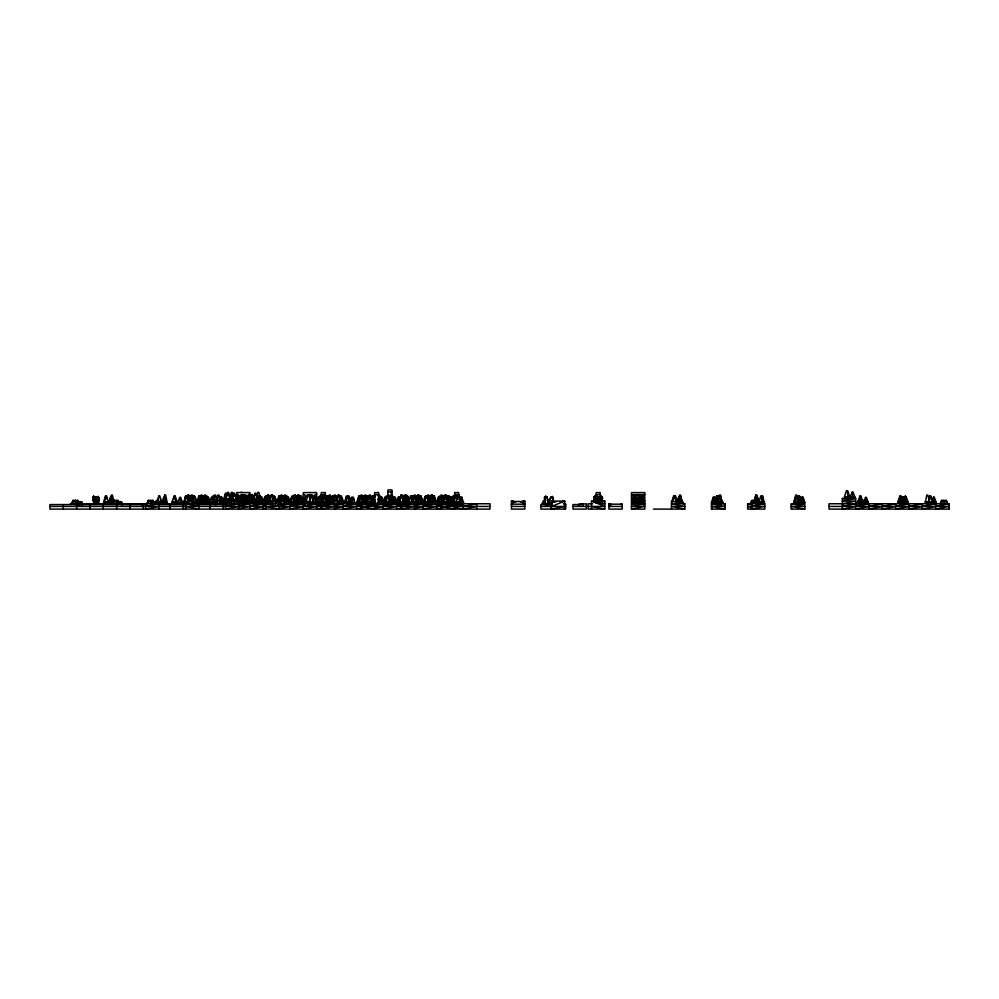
<?xml version="1.0" encoding="UTF-8"?>
<svg xmlns="http://www.w3.org/2000/svg" width="999" height="999" viewBox="0 0 999 999"><rect width="100%" height="100%" fill="white"/><g stroke="black" fill="none" stroke-linecap="round" stroke-linejoin="round"><path stroke-width="1.5" d="M131.618 504.17L131.618 504.57M238.112 508.803L263.299 503.771L263.299 501.098L260.339 501.098M322.565 507.917L316.646 509.103L316.646 503.771L289.972 509.103L289.972 503.771L278.122 506.143M442.582 507.917L436.65 509.103L436.65 503.771L414.423 508.216M460.651 503.846L463.324 503.771L463.324 509.103L454.433 507.317M949.05 509.103L949.05 503.771L829.045 503.771L829.045 509.103L949.05 509.103L949.05 503.771L922.377 509.103L922.377 503.771L895.716 509.103L895.716 503.771L869.043 509.103L869.043 503.771L842.369 509.103L842.369 498.439L855.706 498.439L855.706 509.103L882.379 503.771L882.379 509.103L909.053 503.771L909.053 509.103L935.713 503.771L935.713 509.103L949.05 506.431L829.045 506.431M202.173 503.771L201.386 501.773L202.173 503.771L201.386 501.773L200.012 503.771L200.012 501.773M231.119 503.771L230.332 501.773L228.958 503.771L228.971 501.773M280.02 501.773L280.02 503.771L278.671 501.773L281.393 501.773M158.404 501.548L158.379 503.771L159.94 501.548M548.801 504.62L550.786 497.227L552.347 496.515L553.346 497.914L552.534 502.022M901.997 503.996L902.097 502.335L905.044 503.621L902.097 502.335L901.997 504.395L903.908 497.002L905.394 496.228L906.205 498.002L903.908 497.402L902.547 501.098L903.908 497.002L906.205 497.602L905.057 497.502L905.394 496.228L906.205 498.002L903.908 497.002M548.301 502.335L548.276 504.607L545.641 505.019L544.492 497.402L545.654 496.228L547.102 497.002L548.276 504.607M642.245 501.635L642.607 497.402L641.445 496.228L639.997 497.002L638.686 503.109L640.209 501.073M642.257 501.486L642.607 497.402L639.997 497.002L638.686 503.109L639.997 497.002L642.507 498.002L642.145 502.222M221.041 499.787L221.278 497.265M301.049 499.787L301.286 497.265M362.987 499.787L363.224 497.265M424.825 499.787L425.062 497.265M678.708 499.787L678.958 497.265M933.453 499.787L933.703 497.265M98.227 503.946L98.976 497.664L98.052 496.515L96.641 497.227L95.255 504.183L95.23 502.509L98.227 503.946L98.976 497.664L98.227 503.946L95.23 503.384L96.641 497.227L98.976 498.339L95.23 503.384L96.641 497.227M164.785 502.872L164.373 497.265M208.629 502.872L208.217 497.265M229.57 500.199L229.158 494.605M244.792 502.872L244.38 497.265M251.985 494.605L252.397 500.199L248.626 500.199M296.316 502.31L296.204 503.771M298.127 502.872L297.714 497.265M301.973 502.872L301.561 497.265M329.495 502.31L329.533 503.771M332.405 502.872L331.993 497.265M342.045 502.31L341.933 503.771M363.973 502.31L364.697 497.427M378.134 502.872L387.487 502.31M382.043 502.31L381.943 503.771M385.814 502.31L385.701 503.771M395.317 502.872L394.905 497.265M399.076 502.872L400.075 497.427M407.617 502.31L407.592 503.771M408.716 502.31L408.603 503.771M416.258 502.872L442.095 502.347L440.284 497.427L439.26 497.427L437.712 502.897M418.206 502.31L418.244 503.771M429.657 502.31L429.545 503.771M439.148 502.31L439.048 503.771M452.372 503.771L452.485 502.31M461.988 502.872L461.575 497.265M803.346 502.31L803.246 503.771M187 496.028L187.537 502.697L183.804 502.697L185.452 496.028L187.412 496.028L189.111 500.836M258.953 502.697L258.416 496.028M327.247 502.035L327.16 502.697L327.635 502.035M360.876 502.697L360.964 502.035M362.412 502.697L362.5 502.035L356.893 502.035L358.803 496.028L360.764 496.028M370.267 502.697L369.73 496.028M380.494 502.697L380.582 502.035M405.631 502.697L405.881 502.035M411.8 502.697L411.263 496.028L410.614 498.426M415.634 503.771L415.209 496.028M433.841 502.697L433.928 502.035M447.053 502.697L446.516 496.028M455.806 503.771L455.844 502.035L455.644 503.771M458.978 502.697L459.065 502.035M762 502.697L761.475 496.028M173.938 499.038L174.388 496.028M240.996 500.536L241.671 496.028M328.996 500.536L329.67 496.028M444.592 499.038L445.042 496.028M679.42 499.038L679.869 496.028M718.593 500.536L719.268 496.028M755.469 499.038L755.918 496.028M859.465 500.536L860.139 496.028M899.462 500.536L900.136 496.028M641.445 496.228L641.258 497.502L639.897 497.602L641.445 496.228L642.507 498.002L639.897 497.602M105.669 496.028L104.72 502.697M159.003 496.028L158.067 502.697M184.852 500.536L185.677 496.028M191.558 497.427L190.884 501.111L189.523 497.265L188.511 497.265M192.795 500.536L193.619 496.028M198.064 502.697L199.013 496.028M202.322 502.347L200.749 497.427L199.862 497.427L198.526 502.897L199.276 502.897L200.05 497.427M203.034 502.035L204.146 496.028M214.335 500.536L215.172 496.028M225.687 493.369L224.738 500.037M225.824 502.347L226.273 499.887M233.629 493.369L232.68 500.037M239.011 496.028L238.074 502.697M253.396 497.427L252.61 502.897M254.345 497.864L255.17 493.369M268.506 496.028L267.407 502.035L266.371 502.035L268.281 496.028M270.254 499.038L270.816 496.028L269.967 498.426L269.355 496.028L267.757 496.028M273.077 499.038L273.626 496.028M278.072 502.697L279.021 496.028M283.316 500.536L284.141 496.028M292.357 496.028L291.408 502.697M296.653 500.536L297.477 496.028M299.475 500.536L300.299 496.028M310.814 496.028L309.865 502.697M321.84 496.028L320.891 502.697M323.651 496.028L322.702 503.771M329.533 497.427L328.746 503.771M334.353 500.536L335.177 496.028M351.573 497.427L350.799 502.897M352.709 497.427L351.935 502.897M359.028 496.028L358.079 502.697M365.859 500.536L366.683 496.028M371.528 500.536L372.365 496.028M373.401 497.427L372.627 502.897M390.272 499.038L390.821 496.028M391.583 497.427L390.796 502.897M392.707 497.427L391.933 502.897M404.158 496.028L403.209 502.697M405.831 497.427L405.057 502.897M417.57 501.111L418.244 497.427M419.38 497.427L418.394 502.347M425.699 496.028L424.75 502.697M427.697 500.536L428.521 496.028M433.091 499.038L433.641 496.028M448.039 499.038L448.588 496.028M449.575 502.31L450.686 497.427M455.182 496.028L454.083 502.035L454.408 509.103M458.928 499.887L459.39 497.427M673.039 500.536L673.863 496.028M679.745 497.427L678.97 502.897M714.909 497.427L714.135 502.897M716.895 496.028L715.946 502.697M756.043 497.427L755.269 502.897M797.964 500.536L798.788 496.028M800.886 497.427L799.899 502.347M929.894 496.028L928.945 502.697M111.026 497.265L111.401 503.771L114.248 500.437L117.582 503.771L118.219 500.437L113.012 500.437M175.674 502.697L174.9 496.028M192.919 503.771L193.556 500.437L188.349 500.437L186.825 503.771L189.585 500.437L192.919 503.771L192.195 500.437M220.642 501.81L218.881 495.029L217.882 495.029L216.483 500.449L212.999 503.771L214.335 500.437L220.529 500.437L219.892 503.771L214.947 504.57L219.93 503.771L219.156 500.437M242.957 502.697L242.183 496.028M267.632 502.659L268.656 500.437L276.149 500.437L275.512 503.771L274.775 500.437L271.378 503.771L272.178 500.437L269.405 503.771L270.941 500.437M287.113 500.437L288.411 503.771L287.175 500.437L280.707 500.437L279.171 503.771L281.943 500.437L285.277 503.771L285.901 500.437L287.437 503.771L284.665 500.437M326.323 502.697L326.448 502.035L326.149 502.697M330.956 502.697L331.081 502.035M338.611 503.771L339.248 500.437L334.041 500.437L332.505 503.771L335.277 500.437L338.611 503.771L337.887 500.437L340.771 503.771L339.248 500.437M370.342 502.697L370.479 502.035M402.485 502.035L402.472 503.771M406.993 502.697L407.117 502.035M416.296 502.697L416.433 502.035M419.193 503.771L419.18 502.035M429.632 502.697L429.757 502.035M447.477 502.035L447.639 502.697L447.727 502.035M459.665 502.697L459.79 502.035M601.922 500.861L602.522 497.914L601.535 496.515L601.186 497.789L602.522 497.914L601.71 502.022M681.156 502.697L680.381 496.028M720.679 502.035L720.554 502.697L719.942 496.028M757.192 502.697L757.329 502.035M797.939 502.035L797.801 502.697L797.689 502.035M848.089 497.365L847.314 490.696M861.425 502.697L860.651 496.028M866.058 501.548L865.634 503.771L865.146 501.548M901.423 502.697L900.648 496.028M98.052 496.515L97.802 497.789L96.641 497.914L98.052 496.515L98.976 498.339L96.641 497.914M637.112 502.022L638.161 497.914L639.323 497.789L639.572 496.515L638.161 497.227L637.462 499.875M552.385 502.547C555.943 495.279 548.226 495.891 548.838 503.059M601.848 501.148L602.409 498.339L601.535 496.515M601.086 502.222L601.96 498.002L601.161 496.228L599.662 497.002L597.852 502.335L599.662 497.002M601.086 501.735L601.96 497.602L600.811 497.502L601.161 496.228L601.96 498.002L601.086 501.835M637.599 499.7L638.161 497.227L639.323 497.789M636.425 497.664L634.989 503.946L633.753 497.914L634.752 496.515L636.313 497.227L638.261 503.059L636.313 497.227L633.753 497.914L634.84 503.384L633.865 498.339L634.752 496.515L636.425 497.664L633.865 498.339L636.313 497.227L638.261 503.059M270.804 501.773L267.682 501.773L266.77 503.771L268.456 501.773L267.994 503.771L270.017 501.773M107.243 502.697L107.392 502.035M160.577 502.697L160.739 502.035M235.202 500.037L235.352 499.363M240.584 502.697L240.747 502.035L240.896 502.697M254.683 502.897L254.358 499.887M293.918 502.697L294.081 502.035L294.23 502.697M299.051 502.697L299.2 502.035L299.35 502.697M301.873 502.697L302.023 502.035M312.387 502.697L312.537 502.035M325.224 502.697L325.374 502.035M325.724 502.697L325.874 502.035M340.659 502.897L343.718 502.31L341.933 497.265L340.921 497.265M341.87 502.697L342.033 502.035M360.602 502.697L360.751 502.035M366.109 502.347L366.046 503.771M368.406 502.035L368.256 502.697L368.169 502.035M373.926 502.697L374.088 502.035L374.238 502.697M379.208 502.035L379.183 503.771M390.085 502.697L390.234 502.035M403.421 502.697L403.571 502.035M408.541 502.697L408.703 502.035M413.174 502.697L412.225 496.028M416.758 502.697L416.908 502.035L416.995 502.697M421.878 502.697L422.04 502.035M427.272 502.697L427.41 502.035M430.094 502.697L430.244 502.035M435.214 502.697L435.377 502.035M443.419 502.697L445.741 496.028M450.149 502.697L450.312 502.035M451.973 502.897L452.01 503.771M456.755 502.697L456.918 502.035M681.031 502.897L680.257 497.427M718.618 502.035L718.456 502.697L718.368 502.035M757.454 502.347L757.342 503.771M763.386 502.697L763.536 502.035M800.361 502.697L800.524 502.035M802.297 502.347L802.222 503.771M931.455 502.697L931.617 502.035M113.449 503.771L114.248 500.437M188.786 503.771L189.585 500.437M281.144 503.771L281.943 500.437M334.478 503.771L335.277 500.437M543.918 503.771L544.717 500.437M717.806 501.548L717.27 503.771L718.98 502.097M752.135 503.771L752.934 500.437L755.431 502.934M109.927 500.449L111.339 495.029L112.338 495.029L114.098 501.81L113.849 502.559L111.164 502.559M190.647 497.739L191.346 495.029L192.345 495.029L193.044 497.739M199.638 500.449L201.049 495.029L202.035 495.029L203.446 500.449M203.983 497.739L204.683 495.029L205.682 495.029L206.731 499.1M212.974 500.449L214.385 495.029L215.372 495.029M225.824 499.138L227.585 492.357L228.584 492.357L230.344 499.138L230.095 499.9L226.074 499.9L225.824 499.138L230.344 499.138M230.644 495.067L231.356 492.357L232.342 492.357L233.404 496.428M243.631 499.1L244.68 495.029L245.679 495.029L247.09 500.449M256.131 499.138L257.892 492.357L258.891 492.357L260.652 499.138L260.402 499.9L256.381 499.9L256.131 499.138L260.652 499.138M266.533 499.1L267.595 495.029L268.719 495.029L269.418 497.739M266.308 500.449L267.72 495.029M269.817 500.449L271.228 495.029L272.352 495.029M270.654 497.739L271.353 495.029M280.344 497.739L281.056 495.029L282.043 495.029L283.104 499.1M283.629 499.1L284.69 495.029L285.689 495.029L286.388 497.739M293.331 499.1L294.393 495.029M296.616 500.449L298.027 495.029M310.477 501.81L310.227 502.559L306.206 502.559L307.717 495.029L308.716 495.029L310.127 500.449M320.217 497.739L320.929 495.029L322.053 495.029M319.643 500.449L321.054 495.029M327.909 500.449L329.32 495.029L330.319 495.029L331.83 502.559L327.809 502.559L327.56 501.81M336.488 500.449L337.899 495.029L339.023 495.029M368.693 497.739L369.405 495.029L370.404 495.029L372.165 501.81L371.915 502.559L367.894 502.559L367.644 501.81M373.688 497.739L374.4 495.029L375.387 495.029M389.822 500.449L391.233 495.029L392.232 495.029L393.643 500.449M400.224 497.739L400.936 495.029L402.06 495.029M405.569 495.029L403.571 502.559L399.55 502.559L401.061 495.029M403.509 499.1L404.57 495.029L406.556 495.029L407.967 500.449M417.195 497.739L417.907 495.029L419.031 495.029L419.605 497.739M417.332 497.739L418.032 495.029M426.898 497.739L427.597 495.029L428.596 495.029L429.657 499.1L429.145 496.028L429.982 498.426M429.607 501.81L431.368 495.029M440.359 497.739L441.071 495.029L442.058 495.029L442.769 497.739M443.169 500.449L444.58 495.029L446.491 495.029M443.581 502.559L445.492 495.029M456.143 501.81L457.904 495.029L458.903 495.029L460.664 501.81L460.414 502.559L456.393 502.559L456.143 501.81L460.664 501.81M678.121 500.449L679.532 495.029L680.531 495.029L682.042 502.559M718.206 500.449L719.617 495.029L720.604 495.029L722.115 502.559L718.094 502.559L717.844 501.81M929.557 501.81L929.307 502.559L925.286 502.559L926.797 495.029L927.796 495.029L929.207 500.449M596.927 501.61L598.126 497.227L596.703 496.515L595.791 497.664L596.341 502.547M900.773 503.059L902.359 497.227L900.948 496.515L902.359 497.914L902.359 497.227L900.024 497.664M103.534 502.035L105.444 496.028L106.518 496.028L108.429 502.035L103.796 502.697L103.534 502.035L108.429 502.035M189.81 498.426L190.572 496.028L191.908 496.028L192.707 498.426M190.197 501.111L191.371 497.427L192.258 497.427L193.831 502.347M192.632 498.426L193.394 496.028L194.48 496.028L196.391 502.035M201.998 502.035L203.908 496.028L205.507 496.028L207.317 502.697M213.411 500.836L214.935 496.028L216.021 496.028L217.158 499.637M216.483 498.426L217.245 496.028L219.181 496.028L220.392 499.637M228.172 500.037L223.539 499.363L225.449 493.369L226.536 493.369L227.297 495.766M224.975 502.347L225.749 499.887M231.493 499.363L233.404 493.369L234.478 493.369L236.388 499.363L231.756 500.037L231.493 499.363L236.388 499.363M250.212 502.035L250.974 499.637M251.636 502.347L253.209 497.427L254.096 497.427L255.657 502.347L251.86 502.897L255.657 502.347M253.409 498.164L254.945 493.369L256.019 493.369L257.168 496.965M263.549 502.035L265.459 496.028L267.42 496.028M269.817 498.426L270.579 496.028L271.603 496.028M272.64 498.426L273.401 496.028L274.488 496.028L275.624 499.637M282.767 499.637L283.916 496.028L287.038 496.028L287.887 498.426M290.484 502.697L292.12 496.028L294.093 496.028M331.356 497.265L332.367 497.265L333.903 502.872L308.941 502.697L310.589 496.028L311.663 496.028L313.311 502.697M320.092 500.836L321.616 496.028M331.368 498.426L332.13 496.028L334.103 496.028M333.416 500.836L334.952 496.028M350.612 499.887L351.386 497.427L352.272 497.427M363.161 498.426L363.923 496.028L365.522 496.028M364.51 497.427L363.161 502.897M365.309 499.637L366.458 496.028L367.819 496.028L368.594 498.426M371.366 498.426L372.127 496.028L374.101 496.028M371.865 502.897L373.214 497.427L374.101 497.427M373.963 498.651L373.002 502.897M389.835 498.426L390.597 496.028L391.446 496.028M390.609 499.887L391.396 497.427L392.282 497.427M399.887 497.427L398.539 502.897M401.024 497.427L399.675 502.897M404.308 502.897L405.644 497.427L406.531 497.427L407.879 502.897M416.883 501.111L418.057 497.427L418.943 497.427M419.318 498.426L420.079 496.028M423.826 502.697L425.474 496.028L426.548 496.028L428.196 502.697M427.522 498.426L428.296 496.028M432.654 498.426L433.416 496.028M440.859 498.426L441.62 496.028L442.357 502.697L442.02 502.035M443.169 498.426L443.931 496.028L447.14 496.028L448.876 502.697M447.589 498.426L448.364 496.028L449.438 496.028L450.199 498.426M453.434 500.836L454.957 496.028M456.506 498.426L457.267 496.028L458.341 496.028M671.728 502.035L673.638 496.028L675.599 496.028L677.422 502.697M677.834 502.697L679.557 496.028L680.694 496.028L682.429 502.697L677.996 502.347L679.557 497.427L680.444 497.427L681.793 502.897M714.722 497.427L713.373 502.897M715.896 498.426L716.658 496.028L717.744 496.028L718.88 499.637M754.507 502.897L755.856 497.427L756.743 497.427L758.091 502.897M797.801 498.426L798.563 496.028L799.637 496.028L800.786 499.637M799.35 502.897L800.699 497.427L802.721 497.427L804.282 502.897M931.792 502.872L933.328 497.265L934.34 497.265L936.125 502.31L928.021 502.697L929.657 496.028L930.743 496.028L932.379 502.697M247.44 501.81L247.19 502.559L243.169 502.559L242.919 501.81M296.765 502.559L297.14 501.81M323.439 502.559L323.688 501.81L323.564 502.559M327.322 501.81L327.073 502.559L319.418 502.559M340.409 502.559L338.898 495.029M367.207 502.559L367.457 501.81M390.234 502.559L390.484 501.81M393.743 502.559L393.993 501.81M408.316 501.81L408.079 502.559L399.3 501.81M416.783 502.559L417.02 501.81M430.107 502.559L430.357 501.81M433.753 502.559L432.367 495.029L431.243 495.029L429.857 502.559M447.077 502.559L447.327 501.81M448.251 501.81L448.002 502.559L443.981 502.559L443.731 501.81M456.905 502.559L457.155 501.81M798.451 501.81L798.213 502.559L794.18 502.559L793.93 501.81L795.704 495.029L796.69 495.029L797.402 497.739M598.314 501.486L599.662 497.402L601.161 496.228M599 500.149L599.974 497.227L599.075 499.875M172.065 502.035L174.076 496.028L175.212 496.028L177.223 502.035L172.34 502.697L172.065 502.035L177.223 502.035M189.56 499.637L190.772 496.028M213.274 498.426L214.073 496.028M279.945 498.426L280.756 496.028L281.893 496.028L283.504 500.836M280.557 498.426L281.356 496.028M283.104 500.836L284.715 496.028M319.955 498.426L320.754 496.028M336.651 498.426L337.45 496.028M363.311 498.426L364.123 496.028M372.789 502.697L374.7 496.028L375.524 496.028M399.962 498.426L401.074 496.028M405.394 496.028L403.658 502.697L403.908 502.035M416.246 499.637L417.457 496.028L418.593 496.028L419.405 498.426M427.235 498.426L428.034 496.028L429.37 496.028L430.132 498.426L430.994 496.028M439.96 498.426L440.771 496.028M444.73 496.028L443.007 502.697M444.393 500.836L446.004 496.028M457.267 498.426L458.066 496.028M758.878 502.697L760.701 496.028L762.662 496.028L764.31 502.697L753.87 502.697L755.606 496.028L756.743 496.028L758.466 502.697M796.215 496.028L794.48 502.697M844.48 496.703L846.49 490.696L847.627 490.696L849.637 496.703L844.754 497.365L844.48 496.703L849.637 496.703M857.804 502.035L859.827 496.028L860.963 496.028L862.974 502.035L858.091 502.697L857.804 502.035L862.974 502.035M897.814 502.035L899.824 496.028L900.961 496.028L902.971 502.035L898.101 502.697L897.814 502.035L902.971 502.035M598.938 500.362L599.862 497.664M186.226 496.028L184.403 502.697M202.198 502.035L204.308 496.028M212.05 498.426L212.887 496.028L214.398 496.028M213.574 498.426L214.423 496.028M255.532 502.035L257.655 496.028L258.841 496.028L260.964 502.035L255.831 502.697L255.532 502.035L260.964 502.035M265.384 498.426L266.233 496.028M280.244 498.426L281.094 496.028M283.466 498.426L284.315 496.028M318.718 498.426L319.568 496.028L322.689 496.028M322.103 502.035L322.39 502.697L324.2 496.028M325 498.426L325.849 496.028M332.055 498.426L332.904 496.028M333.167 499.637L334.428 496.028L336.026 496.028L337.175 499.637M351.173 502.897L352.522 497.427L353.409 497.427L354.757 502.897L344.418 502.697L346.241 496.028L347.427 496.028L348.276 498.426M359.578 496.028L357.754 502.697M363.474 498.426L364.323 496.028M368.956 496.028L367.132 502.697M377.922 499.637L379.195 496.028L380.382 496.028L382.205 502.697M384.428 502.697L386.238 496.028L389.36 496.028L390.509 499.637M387.774 496.028L385.951 502.697M400.262 498.426L401.111 496.028M404.333 496.028L403.484 498.426L402.697 496.028L401.848 496.028M412.063 498.426L412.912 496.028M413.174 499.637L414.435 496.028L416.034 496.028L416.795 498.426M438.736 498.426L439.585 496.028L442.707 496.028L443.843 499.637M452.072 498.426L452.909 496.028L456.043 496.028L457.18 499.637M453.596 498.426L454.445 496.028M456.818 498.426L457.667 496.028M672.29 502.035L674.412 496.028M719.168 496.028L717.344 502.697M802.234 497.265L803.233 497.265L804.782 502.872L794.13 502.697L795.953 496.028L797.352 496.028L798.963 500.836M108.604 502.31L110.39 497.265L111.401 497.265L113.187 502.31L108.854 502.872L113.187 502.31M161.938 502.31L163.736 497.265L164.735 497.265L166.533 502.31L162.188 502.872L166.533 502.31M206.231 501.048L207.58 497.265L208.591 497.265L210.127 502.872M219.568 501.048L220.916 497.265L221.915 497.265L223.714 502.31M222.889 502.31L225.312 497.265M229.508 497.127L230.407 494.605L231.418 494.605L232.305 497.127M249.812 500.199L251.348 494.605L252.36 494.605L253.696 498.389M249.55 502.31L251.348 497.265M267.557 502.697L263.137 502.872L264.685 497.265L265.684 497.265L267.233 502.872M273.351 499.787L274.25 497.265L275.262 497.265L276.798 502.872M300.025 499.787L300.924 497.265L301.923 497.265L303.471 502.872L286.85 502.897M312.912 501.048L314.248 497.265L315.259 497.265L316.795 502.872M326.248 501.048L327.585 497.265L329.383 497.265M328.371 497.265L326.835 502.872M362.862 497.265L361.326 502.872M393.369 499.787L394.255 497.265L395.267 497.265L396.803 502.872M676.798 502.31L678.583 497.265L679.595 497.265M717.232 502.697L718.955 496.028L720.354 496.028L722.177 502.697L711.525 502.872L713.061 497.265L714.073 497.265M177.859 502.347L179.67 497.427L180.682 497.427L182.492 502.347L178.109 502.897L182.492 502.347M183.841 502.897L185.389 497.427L186.413 497.427M224.101 502.347L225 499.887M277.697 502.897L279.245 497.427L280.756 497.427M357.18 502.897L358.741 497.427L359.765 497.427M672.277 502.347L673.638 498.651M850.274 497.015L852.072 492.095L853.096 492.095L854.907 497.015L850.524 497.564L854.907 497.015M863.598 502.347L865.409 497.427L866.433 497.427L868.243 502.347L863.86 502.897L868.243 502.347M903.608 502.347L905.419 497.427L906.43 497.427L908.241 502.347L903.858 502.897L908.241 502.347M148.364 500.437L147.015 503.771L150.587 500.437L150.537 503.771L152.872 500.437L154.296 503.771L152.947 500.437L148.364 500.437L147.14 503.771L148.439 500.437M228.958 503.771L227.622 501.773L226.835 503.771L227.622 501.773L230.344 501.773M940.446 503.771L941.745 500.437L946.253 500.437L947.601 503.771M154.146 501.773L153.359 503.771L155.494 501.773L155.494 503.771L156.855 501.773L157.667 503.771L156.855 501.773L152.285 501.773M197.877 503.771L198.676 501.773L203.808 501.81M226.823 503.771L227.622 501.773M277.884 503.771L278.671 501.773M161.776 502.035L156.868 502.035L158.779 496.028L159.852 496.028L161.776 502.035L157.143 502.697M207.168 500.437L208.404 503.771L207.105 500.437L204.77 503.771L204.807 500.437L201.249 503.771L202.597 500.437L207.168 500.437L208.516 503.771L208.591 502.872M241.508 502.697L241.77 502.035M276.124 502.697L276.398 502.035M300.237 502.035L300.075 503.771M302.797 502.697L303.059 502.035L290.209 502.035M322.327 502.347L322.227 503.771M326.91 502.035L326.623 503.771M331.581 502.897L330.232 497.427L329.345 497.427L327.959 503.771M341.421 502.897L340.072 497.427L339.185 497.427M342.794 502.697L341.159 496.028L340.072 496.028M366.745 502.897L365.397 497.427L363.374 497.427L361.813 502.897M368.082 502.897L356.93 502.347M374.85 502.697L375.124 502.035M380.244 502.035L379.97 503.771M391.009 502.697L391.271 502.035M393.319 502.697L393.581 502.035M394.755 502.897L393.406 497.427M403.246 502.897L390.047 502.897M409.465 502.697L409.74 502.035M417.944 502.035L417.732 503.771M421.428 502.897L420.079 497.427L419.193 497.427L417.844 502.897M419.193 496.028L421.166 496.028L422.802 502.697L377.684 502.697M432.53 496.028L434.49 496.028L436.138 502.697L423.151 502.872L424.7 497.265L425.699 497.265M444.343 502.697L444.617 502.035M455.457 502.897L446.865 502.347M457.667 503.771L457.954 502.035M459.99 502.697L460.252 502.035M461.426 502.897L460.077 497.427M716.945 502.897L715.609 497.427L713.573 497.427L712.025 502.897M719.38 502.697L719.655 502.035M801.285 502.697L801.548 502.035L793.83 502.035M940.334 503.771L941.682 500.437L940.334 503.771L943.893 500.437L943.855 503.771L946.19 500.437L947.489 503.771L946.253 500.437M89.623 504.57L89.947 503.771L89.922 509.103M129.595 504.57L129.92 503.771M222.939 504.57L223.264 503.771M201.249 503.771L202.66 500.437M244.218 502.697L242.495 496.028L241.358 496.028L239.335 502.035L239.635 503.771M287.587 502.697L285.851 496.028M327.872 502.035L327.585 502.697L329.358 496.028L330.494 496.028L332.505 502.035L332.13 503.771M340.597 502.035L340.297 503.771M371.616 502.697L369.892 496.028M390.297 502.697L390.584 502.035M394.268 502.697L394.543 502.035L393.119 502.035M408.254 502.697L406.531 496.028M417.57 502.697L417.857 502.035M420.604 502.035L420.304 503.771M431.193 502.035L431.056 503.771M443.631 502.697L441.908 496.028M447.602 502.697L447.889 502.035M456.968 502.697L457.255 502.035M460.939 502.697L461.213 502.035L451.973 502.035M721.827 502.697L720.092 496.028M799.075 502.697L799.362 502.035M208.853 502.697L209.153 502.035M288.861 502.697L289.161 502.035M322.577 502.697L322.877 502.035M349.25 502.697L349.55 502.035M350.786 502.697L348.963 496.028L347.764 496.028L345.954 502.697M371.965 502.697L370.154 496.028L368.756 496.028L367.02 502.697M389.548 502.035L389.373 503.771M390.821 503.771L391.084 502.035L388.961 496.028M408.866 502.697L409.165 502.035M413.499 502.697L411.688 496.028M415.921 502.697L416.221 502.035M422.202 502.697L422.502 502.035M434.016 502.697L434.303 502.035M435.539 502.697L435.839 502.035M442.894 502.035L442.482 503.771M448.751 502.697L446.94 496.028L447.502 500.536M455.931 502.697L456.218 502.035M457.492 503.771L457.754 502.035M460.676 502.697L460.976 502.035M763.711 502.697L761.887 496.028M798.963 502.697L797.14 496.028M95.092 497.402L92.795 498.002L95.092 497.402L93.606 496.228L92.795 498.002L93.956 503.621L95.092 497.002L93.606 496.228L92.795 498.002L93.956 503.109L92.795 497.602L95.092 497.002L96.453 500.998M228.521 494.605L229.533 494.605L231.044 501.098M250.125 500.199L249.038 495.866M290.135 502.872L288.599 497.265L287.587 497.265M299.625 502.872L298.089 497.265L297.078 497.265L295.542 502.872M320.567 502.872L319.031 497.265L318.019 497.265L316.483 502.872M330.919 502.872L331.343 503.771M343.718 502.31L340.072 502.697M365.659 502.31L365.397 503.771M383.479 502.872L381.93 497.265L380.919 497.265M432.967 502.872L431.431 497.265L430.419 497.265L428.883 502.872M454.57 502.872L453.034 497.265L451.361 497.265M460.926 497.265L461.938 497.265L463.474 502.872L436.488 502.872L438.024 497.265L439.036 497.265M637.524 499.662L636.613 497.002L635.127 496.228L634.315 498.002L634.902 500.811M759.252 502.872L757.717 497.265L756.705 497.265M111.488 503.771L112.5 501.548M215.322 500.437L213.786 503.771L216.558 500.437L216.521 503.771L218.856 500.437L220.267 503.771M634.253 500.437L632.717 503.771L634.565 501.548M712.662 503.771L713.586 501.773M715.421 502.897L715.421 503.771L716.32 501.548M858.803 501.548L856.892 503.771L858.478 500.437M860.551 501.548L859.54 503.771L862.299 500.437L861.5 503.771L864.909 500.437M245.292 502.897L246.853 497.427L247.877 497.427L249.425 502.897L237.15 502.697M288.911 502.897L287.362 497.427M382.767 502.897L381.218 497.427L380.194 497.427L378.646 502.897M402.085 502.347L401.723 503.771M413.561 502.897L412 497.427L410.976 497.427M422.777 502.897L421.216 497.427M436.113 502.897L435.002 498.651M454.07 502.897L452.522 497.427M462.262 502.897L460.714 497.427L459.203 497.427M716.408 502.347L715.871 499.887M763.76 502.897L761.7 497.427M598.826 500.649L598.126 497.914L596.703 496.515L595.791 498.339L598.126 497.227L598.826 499.875M634.902 500.362L634.315 497.602L636.613 497.402L635.127 496.228L634.315 497.602L634.902 500.561M547.102 497.002L544.58 498.002L545.654 496.228L547.202 497.602L548.414 503.109L545.067 503.621L544.492 497.402M594.13 502.222L593.768 498.002L594.83 496.228L596.378 497.602L593.768 498.002L594.043 501.635M643.693 505.544L644.805 503.771L631.48 503.771L644.805 501.098M78.809 501.773L81.531 501.773L82.318 503.771L81.531 501.773L80.157 503.771L80.157 501.773L78.022 503.771M78.958 503.771L77.61 500.437L75.2 503.771L75.25 500.437L71.678 503.771L73.027 500.437L77.61 500.437L78.958 503.771L75.387 500.437M637.499 502.385L639.747 499.35M642.607 497.402L638.798 502.335L641.033 502.672M715.309 503.771L717.157 501.548M752.934 500.437L750.174 503.771L751.698 500.437L754.345 500.437M856.892 503.771L858.578 501.773L858.116 503.771L860.139 501.773L860.601 503.771M598.676 501.873L601.96 498.002L600.811 497.502M902.097 502.847L905.381 498.976M266.77 503.771L268.481 501.773M593.681 497.402L594.83 496.228L596.378 497.602L593.681 497.402L594.018 501.486M193.993 503.771L196.016 501.773L197.727 503.771L196.815 501.773L193.681 501.773M640.496 497.664L639.572 496.515L638.161 497.914L638.161 497.227M270.791 502.097L272.502 500.437M156.643 502.097L158.429 500.437M903.908 497.402L905.394 496.228M550.674 497.664L552.347 496.515L553.221 498.339M636.613 497.002L635.464 497.502L635.127 496.228M511.463 504.17L512.425 503.771M220.629 502.172L223.301 501.098L232.193 501.098M259.303 502.697L263.299 501.098L263.299 509.103L266.271 508.503M544.58 498.002L545.841 497.502M551.473 506.431L564.797 501.098L564.797 509.103M77.647 504.957L83.566 503.771L70.242 503.771M145.579 506.431L158.903 503.771M158.903 506.431L145.579 509.103L145.579 503.771M212.924 503.171L209.965 503.771L209.927 509.103M220.329 501.698L223.301 501.098L227.747 501.985M223.301 503.771L227.747 502.884M225.587 506.431L238.911 503.771M238.112 506.143L249.962 503.771M260.339 501.698L263.299 501.098M238.911 506.431L225.587 509.103L225.587 503.771M266.271 505.844L249.962 509.103L249.962 492.569L236.638 492.569L236.638 504.17M278.122 508.803L303.309 503.771M322.565 505.244L303.309 509.103L303.309 492.569L316.646 492.569L316.646 509.103M321.266 506.431L334.603 503.771L334.603 509.103M334.415 505.544L343.306 503.771L343.306 509.103L362.575 505.244M334.603 506.431L321.266 509.103L321.266 503.771M334.415 508.216L356.643 503.771L356.643 509.103L362.575 507.917M374.425 502.884L369.98 503.771L375.312 503.933M374.425 505.544L383.316 503.771L383.316 509.103L402.572 505.244M374.425 508.216L396.653 503.771L396.653 509.103L402.572 507.917M401.273 506.431L414.61 503.771L414.61 509.103M414.423 505.544L423.314 503.771L423.314 509.103L442.582 505.244M414.61 506.431L401.273 509.103L401.198 502.897M476.66 506.431L463.324 509.103L463.324 503.771M520.354 501.985L524.8 501.098L524.8 509.103L511.463 509.103L511.463 501.098L513.136 501.098L513.136 504.17L523.126 504.17L523.126 501.098L524.8 501.098M521.84 502.097L524.8 501.498M560.352 501.985L564.797 501.098L551.473 501.098L551.473 509.103L564.797 506.431M595.916 502.884L604.807 501.098L604.807 509.103L588.099 509.103L588.099 503.771L592.544 503.771M644.805 503.771L631.48 506.431L644.805 506.431L631.48 509.103L631.48 492.569L644.805 492.569L644.805 509.103L631.48 509.103M751.485 506.431L764.822 503.771L764.822 509.103L747.639 509.103L747.639 503.771L764.822 503.771M855.706 498.439L842.369 501.098L855.706 501.098L842.369 503.771M842.369 506.431L855.706 503.771M596.228 501.423L595.791 497.664L598.126 497.227L598.688 499.7M86.626 503.771L81.643 504.57L86.626 503.771L489.985 503.771L489.985 509.103L49.95 509.103L49.95 504.57L146.216 504.57M583.004 504.57L573.001 504.57L573.001 509.103L586.338 509.103L586.338 503.771L577.996 504.57L581.755 504.27M633.753 497.914L635.089 497.789L634.752 496.515M92.795 497.602L93.943 497.502L93.606 496.228M377.984 503.933L383.316 503.771M387.974 491.895L391.983 491.895M241.046 492.357L242.045 492.357M236.638 494.567L238.299 494.567L238.299 498.576A5.007 5.007 0 0 1 243.981 494.617A5.007 5.007 0 0 1 248.301 499.912M249.962 494.567L248.301 494.567L248.301 504.17M303.309 494.567L304.97 494.567L304.97 504.17M316.646 494.567L314.972 494.567L314.972 498.576M321.303 494.567L325.312 494.567M374.65 494.567L378.646 494.567M454.657 494.567L458.653 494.567M596.141 494.567L600.137 494.567M631.48 494.567L644.805 494.567M187.587 495.029L188.711 495.029L189.41 497.739M254.383 495.029L255.382 495.029M294.255 495.029L295.379 495.029L296.79 500.449M297.889 495.029L299.013 495.029L300.537 502.559L292.744 502.559M324.563 495.029L325.562 495.029L326.973 500.449M334.265 495.029L335.389 495.029M360.926 495.029L362.05 495.029L362.762 497.739M364.697 495.029L365.696 495.029L366.396 497.739M378.034 495.029L379.021 495.029M387.724 495.029L388.723 495.029L389.435 497.739M414.273 495.029L415.259 495.029L415.971 497.739M454.408 495.029L455.394 495.029M205.844 496.028L207.03 496.028L207.879 498.426M252.123 496.028L253.197 496.028L253.971 498.426M259.178 496.028L260.377 496.028L262.487 502.035M282.63 499.038L282.18 496.028L283.304 498.426M294.855 496.028L296.029 496.028L296.79 498.426M298.326 496.028L297.252 496.028L295.617 502.697M300.075 496.028L301.149 496.028L302.685 500.836M337.262 496.028L338.848 496.028M378.084 496.028L378.858 496.028M391.708 496.028L392.532 496.028L393.344 498.426M190.397 497.265L191.408 497.265M194.243 497.265L195.255 497.265L197.04 502.31M203.734 497.265L204.37 497.265M243.744 497.265L244.743 497.265L246.091 501.048M260.914 497.265L261.925 497.265L263.711 502.31M270.404 497.265L271.416 497.265M283.741 497.265L284.378 497.265M292.357 497.265L291.346 497.265L289.81 502.872M295.192 497.265L296.204 497.265M361.863 497.265L364.385 497.265M367.595 497.265L368.606 497.265M385.701 497.265L384.69 497.265L383.154 502.872M399.038 497.265L398.027 497.265L396.491 502.872M401.873 497.265L402.872 497.265M406.493 497.265L408.603 497.265L409.503 499.787M415.197 497.265L416.208 497.265M417.082 497.265L418.094 497.265M428.908 497.265L429.545 497.265M206.843 497.427L207.867 497.427M212.575 497.427L213.599 497.427L214.498 499.887M219.181 497.427L220.692 497.427M260.19 497.427L261.201 497.427L263.012 502.347M265.397 497.427L266.421 497.427M286.338 497.427L287.874 497.427M313.524 497.427L314.548 497.427M318.731 497.427L320.766 497.427M324.388 497.427L322.327 502.897M332.068 497.427L333.092 497.427M365.859 497.427L366.745 497.427M374.35 497.427L375.237 497.427M394.043 497.427L392.52 497.427L391.183 502.897M400.774 497.427L399.263 497.427L397.702 502.897M426.548 497.427L427.435 497.427M427.684 497.427L428.384 497.427M433.529 497.427L434.553 497.427M453.109 497.427L450.499 497.427L449.15 502.897M391.633 497.764L393.856 497.764M223.539 499.363L227.16 499.363M254.071 499.363L256.643 499.363M231.318 499.65L226.723 499.65L232.954 500.199M249.55 499.65L252.46 499.65M374.65 499.912L375.312 499.912M377.984 499.912L378.646 499.912M254.221 500.037L257.667 500.037M156.206 500.437L158.566 500.437M160.789 500.437L162.138 503.771M195.604 500.437L198.252 500.437M236.126 500.437L231.543 500.437L230.195 503.771L233.766 500.437L233.716 503.771L236.051 500.437L237.35 503.771M547.327 500.437L548.688 500.437L549.712 502.659M682.017 500.437L683.366 503.771L681.58 502.097M861.038 500.437L865.034 500.437M252.635 502.172L249.962 501.098L256.019 501.098L256.019 500.037M604.807 501.098L591.47 501.098L591.47 509.103M513.136 501.498L523.126 501.498M118.344 501.773L121.478 501.773L122.39 503.771L120.679 501.773L121.141 503.771M305.956 501.81L308.978 501.81M601.398 501.773L602.759 501.773M641.92 501.773L642.707 501.773M925.037 501.81L928.046 501.81M183.541 502.035L187.625 502.035M197.914 502.035L196.878 502.035L198.789 496.028L199.862 496.028L200.624 498.426L201.348 496.028L202.485 496.028L203.297 498.426M212.687 502.035L210.777 502.035L211.076 502.697M244.505 502.035L236.875 502.035L238.786 496.028L239.86 496.028L241.009 499.637M277.922 502.035L276.885 502.035L278.796 496.028L279.87 496.028L280.632 498.426M304.583 502.035L303.546 502.035L303.821 502.697M308.679 502.035L313.574 502.035M332.792 502.035L317.457 502.035L317.757 502.697M340.484 502.035L343.069 502.035M344.118 502.035L351.074 502.035M364.548 502.035L375.174 502.035M377.672 502.035L382.505 502.035M384.128 502.035L392.295 502.035M423.077 502.035L398.751 502.035L399.038 502.697M423.564 502.035L436.401 502.035M451.348 502.035L437.462 502.035L437.762 502.697M677.722 502.035L675.799 502.035L675.174 496.028M680.219 502.035L682.717 502.035M722.477 502.035L714.747 502.035L715.022 502.697M753.583 502.035L764.572 502.035M927.746 502.035L932.654 502.035M183.579 502.347L185.901 502.347L185.901 503.771M198.302 502.347L199.151 502.347M208.691 502.31L212.462 502.31L211.988 497.265M249.675 502.347L242.195 502.872M262.887 502.31L267.482 502.31M277.435 502.347L279.757 502.347L279.757 497.427M286.85 502.347L303.721 502.31M334.153 502.31L312.712 502.872M354.97 502.347L350.037 502.897M371.653 502.347L374.9 502.347M404.083 502.347L413.811 502.347M444.018 502.347L443.381 502.897M463.736 502.31L456.718 502.897M677.996 502.347L682.005 502.347M711.276 502.31L717.17 502.347M754.295 502.347L759.502 502.31M761.7 502.347L764.023 502.347M799.138 502.347L805.032 502.31M931.543 502.31L936.125 502.31M375.562 502.559L372.877 502.559L372.627 501.81M377.859 502.559L380.544 502.559M392.407 502.559L386.213 502.559L385.964 501.81M420.542 502.559L416.396 502.559L416.146 501.81M426.086 502.559L433.878 502.559M212.4 502.872L207.567 502.872L207.567 503.771M375.824 502.897L357.155 502.697L356.893 502.035M513.136 503.771L511.463 503.771L511.788 504.57M523.126 503.771L524.8 503.771A15.884 15.884 0 0 0 523.738 503.321M548.051 503.771L550.212 503.771M552.035 503.771L551.173 503.771L551.173 509.103M563.473 503.771L565.696 503.771L565.696 509.103L540.884 509.103L540.884 504.57L552.035 504.57M600.362 503.771L604.807 503.771L591.47 501.098L604.807 506.431L588.099 506.431M684.814 503.771L671.478 503.771L684.814 506.431L671.478 506.431L684.814 509.103L684.814 503.771L671.478 501.098L671.478 509.103M711.488 503.771L725.024 503.771L725.024 509.103L711.488 509.103L711.488 503.771L724.812 506.431L711.488 506.431L724.812 509.103L724.812 503.771M131.418 504.17L141.808 504.17M608.903 504.17L620.779 504.17M158.079 504.57L186.226 504.57M198.077 504.57L226.311 504.57M511.463 504.57L512.325 504.57M523.488 504.57L524.8 504.57M564.835 504.57L565.696 504.57M49.95 506.431L489.985 506.431M511.463 506.431L524.8 506.431M540.884 506.431L565.696 506.431M573.001 506.431L586.338 506.431M608.903 506.431L622.24 506.431M653.433 509.103L684.814 509.103M804.819 509.103L791.283 509.103L791.283 503.771L804.819 503.771L804.819 509.103L791.483 506.431L804.819 506.431L791.483 503.771L791.483 509.103M902.359 497.914L901.198 497.789L902.359 497.227L903.421 501.198M842.369 498.439L845.341 499.025M747.639 503.771L752.072 504.657M752.072 507.317L747.639 506.431L764.822 506.431L751.485 509.103L751.485 503.771M591.47 506.431L604.807 509.103M555.919 501.985L551.473 501.098L554.133 502.172M511.463 501.098L515.909 501.985M511.463 501.498L514.423 502.097M454.433 504.657L463.324 506.431L476.66 503.771L476.66 509.103M454.62 506.431L441.283 503.771L441.283 509.103M441.283 506.431L454.62 509.103L454.62 503.771M374.613 506.431L361.276 503.771L361.276 509.103M361.276 506.431L374.613 509.103L374.65 492.569L378.646 492.569L378.646 503.771M265.584 503.771L278.921 506.431M249.962 501.098L263.299 503.771M265.584 506.431L278.921 509.103L278.921 503.771M185.577 503.771L198.913 506.431M185.577 506.431L198.913 509.103L198.913 503.771M599.662 497.402L601.96 498.002M552.26 503.384L548.988 502.509L548.913 504.183L551.485 504.87M225.961 502.172L223.301 501.098L223.264 509.103M523.851 503.771L524.8 504.17M550.786 497.227L552.01 497.789M197.727 503.771L196.041 501.773L196.478 503.771M721.728 501.548L723.576 503.771L722.04 500.437L721.403 503.771L720.916 501.548M274.912 500.437L276.748 502.659M219.28 500.437L222.053 503.771L220.529 500.437M192.32 500.437L195.092 503.771L193.556 500.437M593.768 498.002L596.828 502.085M198.676 501.773L200.012 503.771M639.572 496.515L640.496 498.339M866.782 501.548L867.856 503.771M757.417 501.548L758.428 503.771M276.149 500.437L277.672 503.771M118.219 500.437L119.755 503.771M800.436 502.31L800.699 503.771M450.237 502.31L450.487 503.771M299.126 502.31L299.363 503.771M293.406 502.31L293.606 503.771M209.802 502.872L211.338 497.265L212.35 497.265L214.148 502.31M455.544 502.035L455.844 502.697M452.322 502.035L452.622 502.697M450.799 502.035L451.098 502.697M443.618 502.035L443.931 503.771M430.407 502.035L430.706 502.697M412.325 502.035L412.624 502.697M410.789 502.035L411.089 502.697M408.666 502.697L410.489 496.028L414.11 496.028L414.947 498.426M403.746 502.035L403.921 503.771M402.21 502.035L402.51 502.697M370.791 502.035L371.091 502.697M359.29 502.697L361.101 496.028L362.3 496.028L363.149 498.426M330.781 502.035L331.081 502.697M323.738 502.035L324.2 503.771M322.078 502.035L322.502 503.771M290.784 502.035L291.084 502.697M456.056 502.035L456.343 502.697M443.993 502.035L444.268 502.697L444.143 502.035M438.748 502.035L439.036 502.697M426.024 502.035L426.323 503.771M415.447 502.035L415.734 502.697M402.722 502.035L402.997 502.697M389.385 502.035L389.66 502.697M372.689 502.035L372.902 503.771M322.714 502.035L322.989 502.697M212.063 502.035L212.35 502.697M796.653 502.035L796.927 502.697M759.677 502.035L759.952 502.697M455.357 502.035L455.631 502.697M453.047 502.035L453.321 502.697M439.71 502.035L439.997 503.771M426.386 502.035L426.548 503.771M418.169 502.035L418.444 502.697M409.465 502.035L409.74 502.697M402.285 502.697L403.933 496.028L407.829 496.028L408.591 498.426M399.712 502.035L399.975 502.697M386.376 502.035L386.663 503.771M370.217 502.035L370.492 502.697M330.219 502.035L330.494 503.771M321.79 502.697L323.426 496.028L327.822 496.028L328.584 498.426M319.705 502.035L319.88 503.771L319.755 502.347M318.306 502.347L318.731 503.771M298.164 502.035L298.426 502.697M266.371 502.035L266.633 502.697M156.868 501.773L157.655 503.771M152.872 500.437L154.183 503.771M81.531 501.773L82.318 503.771M77.535 500.437L78.846 503.771M544.954 502.847L545.641 505.019M287.175 500.437L288.411 503.771M280.269 497.427L281.631 501.111M452.372 497.265L453.721 501.048M407.505 497.265L408.853 501.048M460.551 500.836L458.866 496.028L460.814 500.836M455.644 496.028L456.481 498.426M454.108 496.028L454.957 498.426M433.716 496.028L435.414 500.836M415.634 496.028L417.757 502.035L417.457 503.771M407.055 496.028L407.904 498.426M402.297 496.028L403.146 498.426M392.182 496.028L393.032 498.426M335.627 496.028L336.476 498.426M327.048 496.028L327.897 498.426M325.399 496.028L327.51 502.035M295.629 496.028L296.466 498.426M286.363 498.426L285.514 496.028L286.214 500.536M282.292 496.028L283.142 498.426M268.956 496.028L269.805 498.426M415.834 496.028L416.645 498.426M401.898 496.028L402.709 498.426M389.373 498.426L388.561 496.028L389.135 503.771M365.259 496.028L366.059 498.426M338.586 496.028L339.398 498.426M442.807 501.81L443.057 502.559M439.31 501.81L439.548 502.559M402.809 501.81L403.059 502.559M389.473 501.81L389.722 502.559M359.303 501.81L359.54 502.559L359.165 501.81M322.802 501.81L323.052 502.559M319.168 501.81L319.543 502.559M296.266 501.81L296.516 502.559M185.951 501.81L186.201 502.559M185.814 501.81L186.064 502.559M109.578 501.81L109.828 502.559M801.585 497.427L803.146 502.347L802.734 503.771M451.373 497.427L452.659 503.771M412.462 496.028L414.11 503.771M373.214 496.028L373.976 498.426M367.532 496.028L368.294 498.426M359.877 496.028L360.639 498.426M326.523 500.836L325 496.028L325.399 503.771M293.207 496.028L294.905 503.771M285.002 496.028L285.764 498.426M204.995 496.028L206.518 500.836M432.23 495.029L434.003 501.81M401.923 495.029L403.121 499.1M295.254 495.029L296.316 499.1M272.215 495.029L273.626 500.449M188.574 495.029L189.985 500.449M456.393 502.035L456.543 502.697M443.057 502.035L443.219 502.697M432.542 502.035L432.704 502.697M419.205 502.035L419.368 502.697M410.502 502.035L410.664 502.697M399.163 502.347L399.25 503.771M389.722 502.035L389.872 502.697M371.253 502.035L371.416 502.697M365.584 502.035L365.734 502.697M365.135 502.347L365.209 503.771M331.256 502.035L331.406 502.697M323.052 502.035L323.201 502.697M319.293 502.897L318.656 497.265M296.378 502.035L296.528 502.697M184.578 502.035L184.728 502.697M284.54 500.437L285.277 503.771M116.858 500.437L117.582 503.771M596.703 496.515L596.952 497.789L598.126 497.227M899.237 502.035L899.362 502.697M859.24 502.035L859.365 502.697M845.903 496.703L846.028 497.365M795.629 502.035L795.753 502.697L795.741 502.035M755.019 502.035L755.144 502.697M457.604 502.697L457.48 502.035L457.554 502.697M404.807 502.035L404.932 502.697M390.809 502.035L390.934 502.697M328.771 502.035L328.896 502.697M173.489 502.035L173.614 502.697M930.519 496.028L931.068 499.038M801.623 498.651L802.072 501.111M762.437 496.028L763.261 500.536M756.78 498.651L757.23 501.111M460.127 498.651L460.576 501.111M455.806 496.028L456.356 499.038M451.186 497.427L451.648 499.887M420.929 496.028L421.491 499.038M420.117 498.651L420.567 501.111M406.343 497.427L407.142 503.771M393.219 497.427L393.681 499.887M389.135 496.028L389.685 499.038M365.209 497.427L365.659 499.887M353.221 497.427L353.671 499.887M340.921 496.028L341.758 500.536M340.11 498.651L340.559 501.111M330.269 498.651L330.731 501.111M300.924 496.028L301.473 499.038M292.982 496.028L293.806 500.536M269.131 496.028L269.68 499.038M234.253 493.369L234.802 496.366M200.562 497.427L201.473 502.347M194.243 496.028L194.793 499.038M192.295 498.651L192.745 501.111M106.294 496.028L106.843 499.038M594.83 496.228L595.029 497.502M756.418 496.028L757.092 500.536M428.858 496.028L429.308 499.038M406.218 496.028L406.893 500.536M330.182 496.028L330.856 500.536M281.568 496.028L282.255 500.536M218.868 496.028L219.543 500.536M595.791 497.664L596.341 501.71M760.501 502.035L760.689 503.771M718.968 502.035L719.155 503.771M445.629 502.697L445.542 502.035L445.554 503.771L445.492 502.559M439.373 502.035L439.46 502.697M430.794 502.035L430.881 502.697M418.993 502.035L419.081 502.697M410.377 502.697L410.289 502.035L410.489 503.771M386.039 502.035L386.238 503.771M368.756 502.035L368.843 502.697M360.901 502.035L360.989 502.697M346.041 502.035L346.129 502.697M319.368 502.035L319.568 503.771M294.23 502.035L294.43 503.771M257.442 502.035L257.53 502.697M186.026 502.035L186.114 502.697M933.216 502.31L933.328 503.771M712.961 502.31L713.061 503.771M437.924 502.31L438.024 503.771M430.307 502.31L430.419 503.771M397.914 502.31L398.027 503.771M384.578 502.31L384.69 503.771M328.271 502.31L328.309 504.17M317.907 502.31L318.019 503.771M314.148 502.31L314.248 503.771M300.811 502.31L300.911 503.771M296.965 502.31L297.065 503.771M291.233 502.31L291.346 503.771M243.631 502.31L243.731 503.771M211.226 502.31L211.338 503.771M163.624 502.31L163.724 503.771M110.277 502.31L110.39 503.771M796.715 496.028L797.352 503.771M413.686 496.028L413.998 499.038M361.875 496.028L362.337 500.536M348.539 496.028L348.963 503.771M333.678 496.028L334.141 500.536M326.623 496.028L326.935 499.038M205.082 496.028L205.557 500.536M933.965 497.265L934.34 503.771M802.871 497.265L803.233 501.048M438.673 497.265L439.023 501.048M431.056 497.265L431.431 503.771M408.229 497.265L408.479 499.787M407.142 497.265L407.505 501.048M398.663 497.265L399.026 501.048M385.327 497.265L385.577 499.787M381.568 497.265L381.805 499.787M341.558 497.265L341.795 499.787M314.897 497.265L315.272 503.771M288.224 497.265L288.599 503.771M274.887 497.265L275.249 501.048M265.322 497.265L265.584 509.103M261.551 497.265L261.913 501.048M231.044 494.605L231.418 501.098M221.553 497.265L222.028 502.31M189.161 497.265L189.51 501.048M141.621 504.17L141.621 504.57M933.965 502.872L933.965 503.771M933.69 502.872L933.69 503.771M930.743 502.697L930.743 503.771M930.519 502.697L930.519 503.771M929.894 502.697L929.894 503.771M929.657 502.697L929.657 503.771M927.796 502.559L927.796 503.771M926.797 502.559L926.797 503.771M906.443 502.897L906.443 503.771M905.931 497.427L905.931 503.771M905.406 502.897L905.406 503.771M900.973 502.697L900.973 503.771M900.648 502.697L900.648 503.771M900.136 502.697L900.136 503.771M899.824 502.697L899.824 503.771M866.433 502.897L866.433 503.771M865.921 497.427L865.921 503.771M865.409 502.897L865.409 503.771M860.963 502.697L860.963 503.771M860.651 502.697L860.651 503.771M860.139 502.697L860.139 503.771M859.814 502.697L859.814 503.771M853.109 497.564L853.109 498.439M852.584 492.095L852.584 498.439M852.072 497.564L852.072 498.439M847.627 497.365L847.627 498.439M847.314 497.365L847.314 498.439M846.802 497.365L846.802 498.439M846.478 497.365L846.478 498.439M802.597 502.872L802.597 503.771M802.222 497.427L802.222 501.111M801.697 502.897L801.697 503.771M801.585 502.897L801.585 503.771M801.398 502.897L801.398 503.771M800.886 502.897L800.886 503.771M799.65 502.697L799.65 503.771M799.412 502.697L799.412 503.771M798.788 502.697L798.788 503.771M798.563 502.697L798.563 503.771M797.152 502.697L797.152 503.771M797.04 502.697L797.04 503.771M796.702 502.559L796.727 503.771M796.528 502.697L796.528 503.771M796.365 502.697L796.365 503.771M796.203 502.697L796.203 503.771M795.941 502.697L795.941 503.771M795.691 502.559L795.691 503.771M762.674 502.697L762.674 503.771M762.437 502.697L762.437 503.771M762.212 502.897L762.212 503.771M761.9 502.697L761.9 503.771M761.812 502.697L761.812 503.771M761.475 502.697L761.475 503.771M757.717 502.872L757.717 503.771M757.08 502.872L757.08 503.771M756.767 502.559L756.743 503.771M756.555 502.897L756.555 503.771M756.43 502.697L756.43 503.771M755.856 502.897L756.043 503.771M755.594 502.697L755.594 503.771M720.616 502.559L720.616 503.771M720.366 502.697L720.366 503.771M720.104 502.697L720.104 503.771M719.942 502.697L719.942 503.771M719.779 502.697L719.779 503.771M719.605 502.559L719.58 503.771M719.268 502.697L719.268 503.771M718.955 502.697L718.955 503.771M717.744 502.697L717.744 503.771M717.519 502.697L717.519 503.771M716.882 502.697L716.882 503.771M716.658 502.697L716.658 503.771M715.609 502.897L715.609 503.771M714.909 502.897L714.909 503.771M714.71 502.897L714.71 503.771M714.597 502.897L714.597 503.771M714.085 497.427L714.085 501.111M714.085 502.347L714.085 503.771M713.711 502.872L713.711 503.771M713.436 502.872L713.573 503.771M711.688 503.771L711.688 509.103M643.144 494.567L643.144 502.485M633.141 494.567L633.141 504.17M620.566 504.17L622.24 503.771L622.24 509.103L608.903 509.103L608.903 503.771L610.576 503.771L610.576 506.431M600.137 497.639L600.137 492.569L596.141 492.569L596.141 497.639M596.803 494.755L596.803 497.34M583.004 503.771L583.004 506.431M564.51 503.771L564.51 509.103M461.95 502.872L461.95 503.771M461.575 502.872L461.575 503.771M461.301 502.872L461.301 503.771M460.926 502.872L460.926 503.771M460.714 502.897L460.714 503.771M460.202 497.427L460.202 501.111M460.202 502.347L460.202 503.771M460.089 502.897L459.902 503.771M459.378 502.897L459.378 503.771M459.215 502.697L459.19 503.771M458.903 502.559L458.953 503.771M458.653 496.153L458.653 492.569L454.657 492.569L454.657 497.639M458.766 502.897L458.766 503.771M458.441 502.697L458.441 503.771M458.254 502.897L458.254 503.771M458.066 502.697L458.066 503.771M457.904 502.559L457.904 503.771M457.267 502.697L457.267 503.771M456.043 502.697L456.043 503.771M455.407 502.559L455.407 503.771M455.219 502.697L455.244 503.771M454.957 502.697L454.957 503.771M454.87 502.697L454.87 503.771M454.108 502.697L454.108 503.771M453.683 502.697L453.683 503.771M453.034 502.872L453.034 503.771L452.909 502.697M452.385 502.872L452.522 503.771M452.01 497.427L452.01 499.887M451.498 502.897L451.386 503.771M451.198 502.897L451.198 503.771M450.674 502.897L450.674 503.771M449.438 502.697L449.438 503.771M449.213 502.697L449.213 503.771M448.588 502.697L448.588 503.771M448.351 502.697L448.239 503.771M447.589 502.872L447.589 503.771M447.377 502.897L447.377 503.771M447.14 502.697L447.14 503.771M446.828 502.697L446.94 503.771M446.516 502.697L446.516 503.771M446.166 502.697L446.166 503.771M446.004 502.697L446.004 503.771M445.741 502.697L445.741 503.771M445.042 502.697L445.017 503.771M444.73 502.697L444.73 503.771M444.567 502.559L444.567 503.771M444.155 502.697L444.155 503.771M442.707 502.697L442.707 503.771M442.07 502.559L442.07 503.771M441.908 502.697L441.845 503.771M441.595 502.697L441.595 503.771M441.083 502.697L441.071 509.103M440.759 502.697L440.759 503.771M440.284 502.897L440.284 503.771M439.772 497.427L439.772 503.771M439.572 502.697L439.572 503.771M439.26 502.897L439.26 503.771M438.673 502.872L438.673 503.771M438.399 502.872L438.399 503.771M436.65 503.771L436.65 509.103M434.503 502.697L434.565 503.771M434.265 502.697L434.265 503.771M434.041 502.347L434.041 503.771M433.641 502.697L433.529 503.771L433.304 502.697M432.517 502.697L432.517 503.771M432.367 502.559L432.367 503.771M431.368 502.559L431.368 503.771M430.794 502.872L430.794 503.771M429.37 502.697L429.37 503.771M429.183 502.697L429.183 503.771M428.596 502.559L428.521 503.771M428.284 502.697L428.284 503.771M428.034 502.697L427.872 503.771M427.684 502.897L427.684 503.771M427.597 502.559L427.447 503.771M426.735 502.897L426.735 503.771M425.699 502.697L425.699 503.771M425.462 502.697L425.337 503.771M425.062 502.872L425.062 503.771M424.687 502.872L424.687 503.771M421.228 502.897L421.228 503.771M421.166 502.697L421.166 503.771M420.079 502.697L419.98 504.17M419.892 502.897L419.892 503.771M419.617 502.697L419.617 503.771M419.38 502.897L419.38 503.771M418.906 502.559L418.956 503.771M418.756 502.897L418.756 503.771M418.593 502.697L418.593 503.771M418.281 502.697L418.281 503.771M417.907 502.559L417.907 503.771M417.082 502.872L417.082 503.771M416.221 502.872L416.221 503.771M415.846 502.872L415.846 503.771M415.272 502.559L415.197 503.771M414.86 502.697L414.86 503.771M414.435 502.697L414.435 503.771M413.686 502.697L413.686 503.771M412.899 502.697L412.899 503.771M412.462 502.697L412.462 503.771M412.237 502.697L412.237 503.771M412.013 502.897L412.013 503.771M411.6 502.697L411.688 503.771M411.488 502.347L411.488 503.771M411.263 502.697L411.263 503.771M410.976 502.897L410.976 503.771M410.914 502.697L410.914 503.771M408.241 502.872L408.241 503.771M406.568 502.559L406.531 503.771M406.218 502.697L406.343 503.771M405.856 502.697L405.831 503.771M405.557 502.559L405.644 503.771M405.382 502.697L405.382 503.771M405.107 502.697L405.007 503.771M404.782 502.697L404.782 503.771M404.32 502.697L404.32 503.771M404.158 502.697L404.158 503.771M402.709 502.697L402.709 503.771M402.06 502.559L402.06 503.771M401.848 502.697L401.91 503.771M401.586 502.697L401.586 503.771M401.061 502.559L401.011 503.771M400.774 502.897L400.774 503.771M400.075 502.897L400.075 503.771M399.762 497.427L399.762 499.887M399.762 502.347L399.762 503.771M399.038 502.872L399.038 503.771M398.663 502.872L398.663 503.771M398.389 502.872L398.389 503.771M395.279 502.872L395.279 503.771M394.905 502.872L394.905 503.771M394.63 502.872L394.63 503.771M394.255 503.771L394.155 502.31L394.043 503.771M393.531 502.347L393.531 503.771M393.419 502.897L393.419 503.771M393.219 502.897L393.219 503.771M392.707 502.897L392.707 503.771M392.52 502.897L392.52 503.771M392.282 502.897L392.282 503.771M392.095 502.897L392.095 503.771M391.983 496.503L391.983 489.897L387.974 489.897L387.974 497.252M391.683 502.697L391.683 503.771L391.583 502.897M391.308 492.082L391.308 495.916M391.233 502.559L391.383 503.771M390.584 502.697L390.584 503.771M388.973 502.697L388.973 503.771M388.549 502.697L388.511 503.771M388.186 502.697L388.186 503.771M387.762 502.697L387.762 503.771M387.437 502.697L387.437 503.771M387.013 502.697L386.95 503.771M386.438 502.347L386.438 503.771M385.914 502.897L385.914 503.771M385.327 502.872L385.327 503.771M385.065 502.872L385.065 503.771M381.568 502.872L381.568 503.771M381.293 502.872L381.218 503.771M380.706 497.427L380.706 503.771M380.394 502.697L380.394 503.771M380.194 502.897L380.194 503.771M379.608 502.697L379.608 503.771M379.033 502.559L379.033 503.771M378.858 502.697L378.858 503.771M378.434 502.697L378.346 503.771M375.012 502.697L375.05 503.771M374.812 503.771L374.812 509.103M374.388 502.559L374.35 503.771M374.101 502.897L374.101 503.771M373.913 502.897L373.913 503.771M373.401 502.897L373.401 503.771M373.214 502.697L373.214 503.771M372.352 502.697L372.352 503.771M372.127 502.697L372.127 503.771M370.404 502.559L370.404 503.771M370.154 502.697L370.154 503.771M369.73 502.697L369.73 503.771M369.068 502.697L368.956 503.771M368.743 502.697L368.743 503.771M368.231 502.872L368.231 503.771M367.532 502.697L367.582 503.771M367.307 502.697L367.307 503.771M366.683 502.697L366.745 503.771M366.446 502.697L366.446 503.771M364.697 502.897L364.697 503.771M364.398 502.897L364.51 503.771M363.886 497.427L363.886 503.771M363.499 502.872L363.361 503.771M362.849 502.872L362.849 503.771M362.3 502.697L362.3 503.771M361.875 502.697L361.875 503.771M361.476 503.771L361.476 509.103M361.051 502.559L361.101 503.771M360.926 502.559L360.926 503.771M360.352 502.697L360.352 503.771M359.877 502.697L359.877 503.771M359.565 502.697L359.765 503.771M359.253 497.427L359.253 503.771M359.028 502.697L359.028 503.771M358.791 502.697L358.741 503.771M353.409 502.897L353.409 503.771M353.221 502.897L353.309 504.17M352.709 502.897L352.709 503.771M352.522 502.897L352.522 503.771M352.272 502.897L352.085 503.771M351.573 502.897L351.573 503.771M351.386 502.897L351.386 503.771M348.539 502.697L348.539 503.771M348.189 502.697L348.189 503.771M347.764 502.697L347.764 503.771M347.44 502.697L347.44 503.771M347.015 502.697L347.015 503.771M346.653 502.697L346.641 504.17M346.228 502.697L346.228 503.771M341.558 502.872L341.558 503.771M341.296 502.872L341.296 503.771L341.159 502.697M332.367 502.872L332.367 503.771M331.993 502.872L332.068 503.771M331.718 502.872L331.718 503.771M330.319 502.559L330.244 503.771M330.182 502.697L330.045 503.771M329.67 502.697L329.67 503.771M329.345 502.697L329.345 503.771M329.021 502.872L329.021 503.771M328.371 502.872L328.371 503.771M327.822 502.697L327.822 503.771M327.585 502.872L327.585 503.771M326.973 502.697L327.048 503.771M326.273 502.697L326.273 503.771M325.849 502.697L325.849 503.771M325.562 502.559L325.562 503.771M325.312 497.639L325.312 492.569L321.303 492.569L321.303 496.153M324.975 502.697L324.912 503.771M324.625 502.697L324.625 503.771M324.388 502.347L324.388 503.771M324.151 502.697L324.113 503.771M323.913 502.697L323.876 503.771M323.651 503.771L323.526 502.035L323.426 503.771M322.877 502.872L322.877 503.771M321.978 494.755L321.978 496.278M322.053 502.559L322.053 503.771M321.84 502.697L321.84 503.771M321.616 502.697L321.616 503.771M321.054 502.559L321.004 503.771M320.766 502.897L320.766 503.771M320.067 502.897L320.067 503.771M319.243 503.771L319.243 502.347L319.031 503.771M318.381 502.872L318.381 503.771M314.897 502.872L314.972 504.17M314.623 502.872L314.623 503.771M311.676 502.697L311.676 503.771M311.438 502.697L311.438 503.771M310.814 502.697L310.814 503.771M310.589 502.697L310.589 503.771M308.716 502.559L308.716 503.771M307.717 502.559L307.717 503.771M301.935 502.872L301.935 503.771M301.561 502.872L301.636 504.17M301.161 502.697L301.286 503.771M300.299 502.697L300.299 503.771M299.026 502.559L299.176 503.771M298.339 502.697L298.339 503.771M298.014 502.559L298.089 503.771M297.714 502.872L297.714 503.771M297.44 502.872L297.44 503.771M295.829 502.872L295.829 503.771M295.254 502.559L295.392 503.771M295.204 502.697L295.192 503.771M294.38 502.559L294.255 503.771M294.081 502.697L294.081 503.771M293.207 502.697L293.207 503.771M292.345 502.697L292.345 503.771M292.12 502.697L291.995 503.771M291.72 502.872L291.72 503.771M288.224 502.872L288.299 504.17M286.85 497.427L286.85 501.111M265.322 502.872L265.322 503.771M265.047 502.872L264.972 504.17M264.673 502.872L264.673 503.771M260.702 497.427L260.702 502.347M258.853 502.697L258.853 503.771M258.429 502.697L258.429 503.771M258.067 502.697L258.067 503.771M257.642 502.697L257.642 503.771M255.17 500.037L255.17 501.098M254.096 502.897L254.096 503.771M253.908 502.897L253.908 503.771M253.384 502.897L253.384 503.771M253.197 502.897L253.197 503.771M251.985 500.199L251.985 501.098M251.711 500.199L251.711 501.098M251.336 500.199L251.336 501.098M247.877 502.897L247.877 503.771M247.365 497.427L247.365 503.771M246.84 502.897L246.84 503.771M245.679 502.559L245.679 503.771M244.68 502.559L244.755 503.771M244.38 502.872L244.38 503.771M244.106 502.872L244.106 503.771M242.495 502.697L242.495 503.771M242.183 502.697L242.183 503.771M241.671 502.697L241.671 503.771M241.346 502.697L241.346 503.771M239.872 502.697L239.872 503.771M239.011 502.697L238.911 509.103M238.786 502.697L238.786 503.771M230.769 500.199L230.769 501.098M230.394 500.199L230.394 501.098M229.533 500.199L229.533 501.098M229.158 500.199L229.158 501.098M228.584 499.9L228.509 501.098M227.585 499.9L227.585 501.098M226.536 500.037L226.536 501.098M226.311 500.037L226.311 501.098M225.674 500.037L225.674 501.098M225.449 500.037L225.449 501.098M220.18 497.427L220.18 499.887M213.087 497.427L213.087 499.887M211.988 502.872L211.988 503.771M211.713 502.872L211.713 503.771M208.217 502.872L208.217 503.771M187 502.697L187 503.771M186.301 502.697L186.214 503.771M185.677 502.697L185.577 509.103M185.439 502.697L185.389 503.771M183.292 504.17L183.267 509.103M180.694 502.897L180.694 503.771M180.17 497.427L180.17 503.771M179.658 502.897L179.658 503.771M175.212 502.697L175.212 503.771M174.9 502.697L174.9 503.771M174.388 502.697L174.388 503.771M174.076 502.697L174.076 503.771M169.955 503.771L169.93 509.103M165.684 502.559L165.684 503.771M164.673 502.559L164.748 503.771M164.373 502.872L164.373 503.771M164.098 502.872L164.098 503.771M159.865 502.697L159.865 503.771M159.628 502.697L159.628 503.771M159.003 502.697L159.003 503.771M158.779 502.697L158.903 509.103M143.257 503.771L143.257 509.103M142.02 503.771L142.02 504.57M129.957 503.771L129.92 509.103M116.621 503.771L116.583 509.103M112.338 502.559L112.338 503.771M111.039 502.872L111.039 503.771M106.531 502.697L106.531 503.771M106.294 502.697L106.294 503.771M105.669 502.697L105.669 503.771M105.432 502.697L105.432 503.771M103.284 503.771L103.259 509.103M76.623 504.57L76.586 509.103M63.287 504.57L63.287 509.103M238.911 497.34A5.007 5.007 0 0 1 248.164 498.588M633.279 498.588A5.007 5.007 0 0 0 633.141 499.912A5.007 5.007 0 0 1 638.136 494.567A5.007 5.007 0 0 1 643.144 499.912A5.007 5.007 0 0 0 643.006 498.588M633.753 497.34A5.007 5.007 0 0 1 641.733 496.278M347.64 502.035L347.54 502.697L347.565 502.035M387.637 502.035L387.55 502.697L387.575 502.035M414.31 502.035L414.223 502.697L414.235 502.035M544.842 500.437L544.118 503.771L541.957 503.771L543.481 500.437L544.842 500.437M212.837 501.773L212.375 503.771L214.398 501.773L212.063 501.773L211.151 503.771L212.837 501.773M164.685 495.029L163.162 502.559L167.183 502.559L165.672 495.029L164.685 495.029M755.768 495.029L754.257 502.559L758.278 502.559L756.767 495.029L755.768 495.029M73.027 500.437L71.803 503.771L73.102 500.437M214.41 500.437L213.112 503.771L214.41 500.437M231.618 500.437L230.307 503.771L231.618 500.437M126.586 503.771L121.616 504.57L126.623 503.771M309.29 494.617A5.007 5.007 0 0 0 304.97 499.912A5.007 5.007 0 0 1 314.835 498.588A5.007 5.007 0 0 0 309.29 494.617"/></g></svg>
